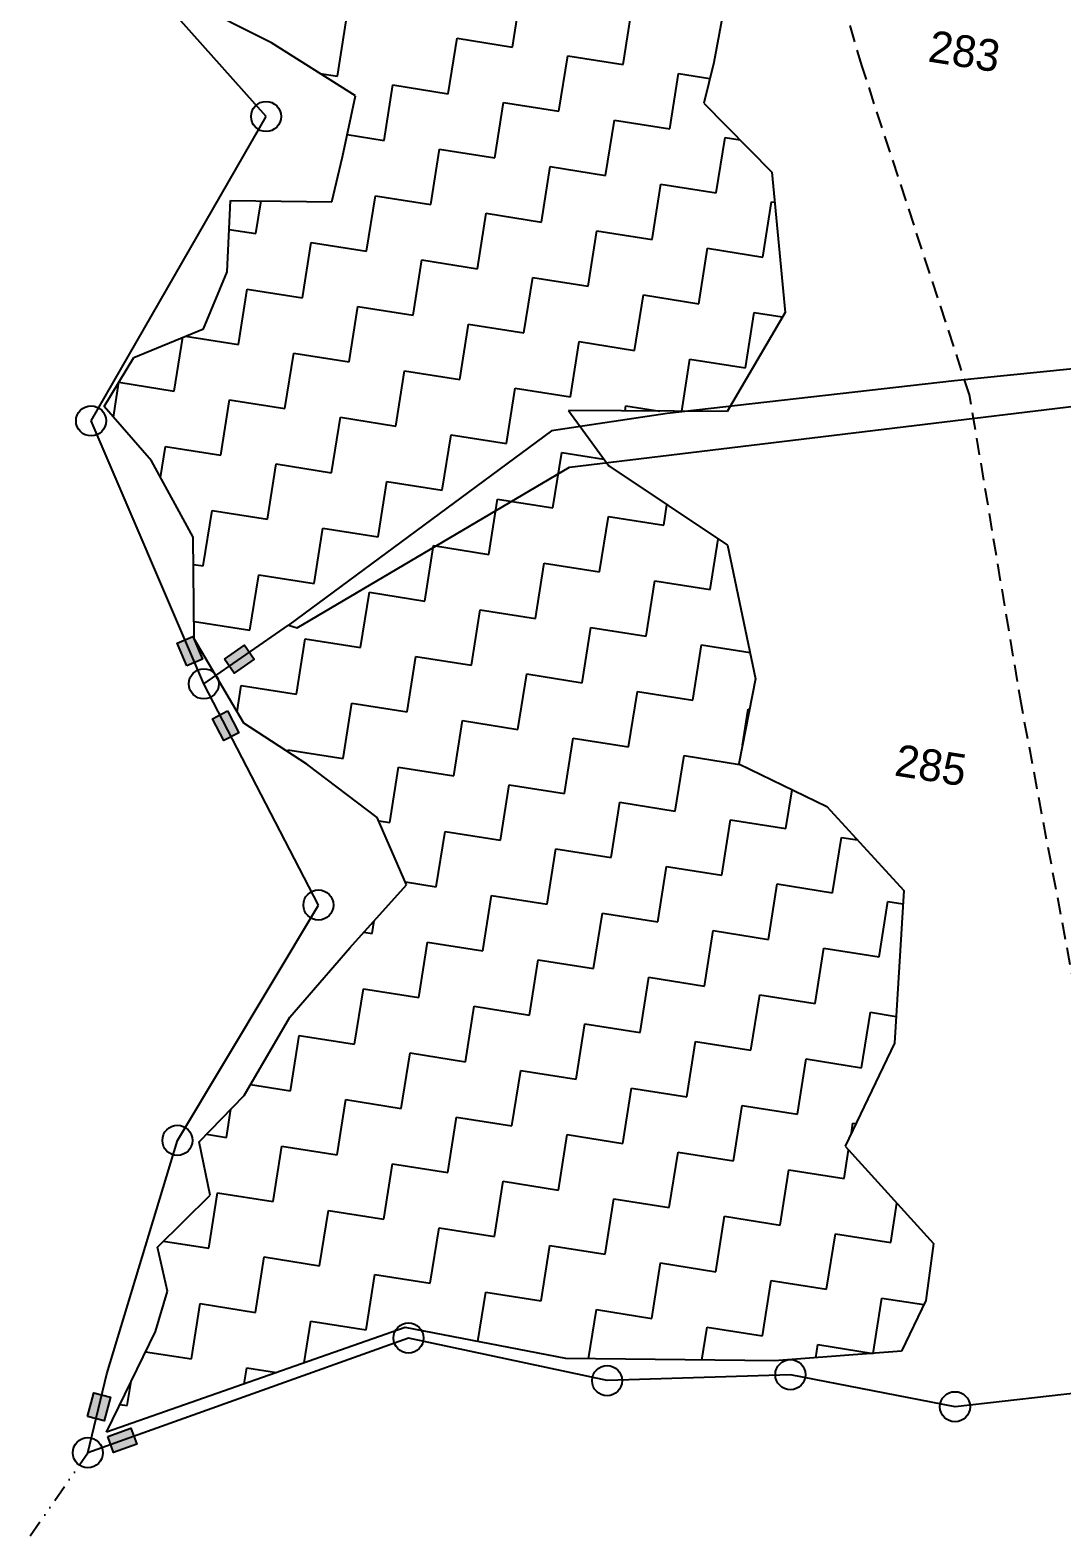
# Model space of a CAD drawing. Header units: metres. Extents: x 318079 to 324759, y 1863980 to 1868406.
# Drawn here: x 322536.6 to 322839.9, y 1863980 to 1864422.4 of the extents above; entities that cross this region are included whole.
import ezdxf

# ---------------------------------------------------------------- set-up
doc = ezdxf.new("R2010")
doc.units = ezdxf.units.M
doc.linetypes.add('DASHED', pattern=[0.75, 0.5, -0.25])
doc.linetypes.add('DIVIDE', pattern=[1.25, 0.5, -0.25, 0, -0.25, 0, -0.25])
for name, color, linetype in [('LINE_FOOTPATH', 1, 'DASHED'), ('POLY_HATCH', 12, 'Continuous'), ('POLY_WATER', 4, 'Continuous'), ('TEXT_PARCEL', 7, 'Continuous'), ('V_BOUND_LINE', 7, 'Continuous'), ('V_DIVIDE_LINE', 7, 'DIVIDE')]:
    doc.layers.add(name, color=color, linetype=linetype)
doc.styles.add('TEXT_MAP', font='')
doc.styles.get('TEXT_MAP').set_extended_font_data('Kruti Dev 050')

msp = doc.modelspace()

# ---------------------------------------------------------------- hatches: boundary and pattern name
for points in [[(322584.43, 1864244.22), (322579.84, 1864242.25), (322582.69, 1864235.62), (322587.28, 1864237.59)], [(322602.48, 1864237.55), (322599.64, 1864241.66), (322593.7, 1864237.55), (322596.55, 1864233.44)], [(322593.51, 1864213.66), (322597.94, 1864215.95), (322594.62, 1864222.37), (322590.18, 1864220.07)], [(322560.19, 1864020.81), (322555.36, 1864022.09), (322553.51, 1864015.12), (322558.34, 1864013.83)], [(322567.93, 1864006.95), (322566.25, 1864011.66), (322559.45, 1864009.23), (322561.13, 1864004.52)]]:
    msp.add_hatch(color=256).paths.add_polyline_path(points)

# ---------------------------------------------------------------- linework, layer by layer
for points in [[(322582.69, 1864235.62), (322579.84, 1864242.25), (322584.43, 1864244.22), (322587.28, 1864237.59)], [(322593.7, 1864237.55), (322599.64, 1864241.66), (322602.48, 1864237.55), (322596.55, 1864233.44)], [(322594.62, 1864222.37), (322597.94, 1864215.95), (322593.51, 1864213.66), (322590.18, 1864220.07)], [(322553.51, 1864015.12), (322555.36, 1864022.09), (322560.19, 1864020.81), (322558.34, 1864013.83)], [(322559.45, 1864009.23), (322566.25, 1864011.66), (322567.93, 1864006.95), (322561.13, 1864004.52)]]:
    msp.add_lwpolyline(points, close=True)
for centre in [(322605.96, 1864396.99), (322554.51, 1864307.58), (322587.67, 1864230.34), (322621.36, 1864165.36), (322579.9, 1864096.22), (322647.82, 1864038.16), (322706.21, 1864025.64), (322760.08, 1864027.39), (322808.47, 1864017.98), (322553.57, 1864004.47)]:
    msp.add_circle(centre, 4.42)
at = {"layer": 'LINE_FOOTPATH', "ltscale": 10}
for p, q in [((322781.17, 1864411.7), (322743.95, 1864538.06)), ((322812.75, 1864315.22), (322781.17, 1864411.7)), ((322828.08, 1864223.63), (322812.75, 1864315.22)), ((322849.29, 1864110.98), (322828.08, 1864223.63))]:
    msp.add_line(p, q, dxfattribs=at)
at = {"layer": 'POLY_HATCH'}
for p, q in [((322748.45, 1864471.15), (322737.55, 1864412.85)), ((322607.53, 1864418.68), (322582.95, 1864430.95)), ((322632.25, 1864403.03), (322607.53, 1864418.68)), ((322737.55, 1864412.85), (322734.65, 1864400.91)), ((322628.42, 1864385.19), (322632.25, 1864403.03)), ((322734.65, 1864400.91), (322754.61, 1864380.65)), ((322625.32, 1864371.94), (322628.42, 1864385.19)), ((322754.61, 1864380.65), (322758.5, 1864339.46)), ((322594.52, 1864351.32), (322595.49, 1864372.3)), ((322595.49, 1864372.3), (322625.32, 1864371.94)), ((322587.52, 1864334.66), (322594.52, 1864351.32)), ((322758.5, 1864339.46), (322741.46, 1864310.3)), ((322567.04, 1864326.17), (322587.52, 1864334.66)), ((322558.38, 1864311.78), (322567.04, 1864326.17)), ((322572.31, 1864295.82), (322558.38, 1864311.78)), ((322741.46, 1864310.3), (322694.85, 1864310.63)), ((322694.85, 1864310.63), (322706.7, 1864294.34)), ((322584.55, 1864273.43), (322572.31, 1864295.82)), ((322706.7, 1864294.34), (322741.63, 1864271.04)), ((322584.85, 1864243.54), (322584.55, 1864273.43)), ((322741.63, 1864271.04), (322749.86, 1864231.84)), ((322599.4, 1864218.77), (322584.85, 1864243.54)), ((322749.86, 1864231.84), (322744.89, 1864206.81)), ((322617.98, 1864206.78), (322599.4, 1864218.77)), ((322638.66, 1864191.09), (322617.98, 1864206.78)), ((322744.89, 1864206.81), (322770.78, 1864194.33)), ((322770.78, 1864194.33), (322793.39, 1864169.62)), ((322647.28, 1864171.29), (322638.66, 1864191.09)), ((322630.59, 1864152.8), (322647.28, 1864171.29)), ((322793.39, 1864169.62), (322790.66, 1864124.79)), ((322612.93, 1864132.46), (322630.59, 1864152.8)), ((322599.55, 1864109.43), (322612.93, 1864132.46)), ((322790.66, 1864124.79), (322776.14, 1864094.56)), ((322586.31, 1864095.76), (322599.55, 1864109.43)), ((322589.54, 1864080.16), (322586.31, 1864095.76)), ((322776.14, 1864094.56), (322802.17, 1864065.96)), ((322574.03, 1864064.85), (322589.54, 1864080.16)), ((322577.02, 1864051.96), (322574.03, 1864064.85)), ((322802.17, 1864065.96), (322799.85, 1864049.22)), ((322573.47, 1864040.12), (322577.02, 1864051.96)), ((322799.85, 1864049.22), (322792.78, 1864034.25)), ((322646.84, 1864041.25), (322559.05, 1864010.55)), ((322559.05, 1864010.55), (322573.47, 1864040.12)), ((322694.07, 1864032.1), (322646.84, 1864041.25)), ((322792.78, 1864034.25), (322755.41, 1864031.44)), ((322755.41, 1864031.44), (322694.07, 1864032.1))]:
    msp.add_line(p, q, dxfattribs=at)
at = {"layer": 'POLY_HATCH', "linetype": 'Continuous'}
for p, q in [((322678.36, 1864417.38), (322680.93, 1864433.66)), ((322710.9, 1864412.23), (322713.48, 1864428.51)), ((322626.97, 1864408.84), (322629.54, 1864425.11)), ((322659.51, 1864403.69), (322662.09, 1864419.96)), ((322662.09, 1864419.96), (322678.36, 1864417.38)), ((322692.06, 1864398.54), (322694.63, 1864414.81)), ((322694.63, 1864414.81), (322710.9, 1864412.23)), ((322621.78, 1864409.66), (322626.97, 1864408.84)), ((322724.6, 1864393.39), (322727.18, 1864409.66)), ((322727.18, 1864409.66), (322736.42, 1864408.19)), ((322640.66, 1864389.99), (322643.24, 1864406.26)), ((322643.24, 1864406.26), (322659.51, 1864403.69)), ((322673.21, 1864384.84), (322675.78, 1864401.11)), ((322675.78, 1864401.11), (322692.06, 1864398.54)), ((322705.75, 1864379.69), (322708.33, 1864395.96)), ((322708.33, 1864395.96), (322724.6, 1864393.39)), ((322629.82, 1864391.71), (322640.66, 1864389.99)), ((322654.36, 1864371.14), (322656.94, 1864387.42)), ((322656.94, 1864387.42), (322673.21, 1864384.84)), ((322738.3, 1864374.54), (322740.87, 1864390.81)), ((322740.87, 1864390.81), (322745.28, 1864390.11)), ((322686.9, 1864365.99), (322689.48, 1864382.26)), ((322689.48, 1864382.26), (322705.75, 1864379.69)), ((322719.45, 1864360.84), (322722.03, 1864377.11)), ((322722.03, 1864377.11), (322738.3, 1864374.54)), ((322602.97, 1864362.6), (322604.49, 1864372.19)), ((322635.51, 1864357.45), (322638.09, 1864373.72)), ((322638.09, 1864373.72), (322654.36, 1864371.14)), ((322751.99, 1864355.69), (322754.57, 1864371.96)), ((322754.57, 1864371.96), (322755.44, 1864371.82)), ((322668.06, 1864352.29), (322670.63, 1864368.57)), ((322670.63, 1864368.57), (322686.9, 1864365.99)), ((322595.1, 1864363.84), (322602.97, 1864362.6)), ((322700.6, 1864347.14), (322703.18, 1864363.42)), ((322703.18, 1864363.42), (322719.45, 1864360.84)), ((322616.66, 1864343.75), (322619.24, 1864360.02)), ((322619.24, 1864360.02), (322635.51, 1864357.45)), ((322733.15, 1864341.99), (322735.72, 1864358.27)), ((322735.72, 1864358.27), (322751.99, 1864355.69)), ((322649.21, 1864338.6), (322651.78, 1864354.87)), ((322651.78, 1864354.87), (322668.06, 1864352.29)), ((322681.75, 1864333.45), (322684.33, 1864349.72)), ((322684.33, 1864349.72), (322700.6, 1864347.14)), ((322597.82, 1864330.05), (322600.39, 1864346.32)), ((322600.39, 1864346.32), (322616.66, 1864343.75)), ((322714.3, 1864328.3), (322716.87, 1864344.57)), ((322716.87, 1864344.57), (322733.15, 1864341.99)), ((322630.36, 1864324.9), (322632.94, 1864341.17)), ((322632.94, 1864341.17), (322649.21, 1864338.6)), ((322746.84, 1864323.14), (322749.42, 1864339.42)), ((322749.42, 1864339.42), (322757.71, 1864338.11)), ((322662.91, 1864319.75), (322665.48, 1864336.02)), ((322665.48, 1864336.02), (322681.75, 1864333.45)), ((322578.97, 1864316.35), (322581.47, 1864332.15)), ((322582.32, 1864332.5), (322597.82, 1864330.05)), ((322695.45, 1864314.6), (322698.03, 1864330.87)), ((322698.03, 1864330.87), (322714.3, 1864328.3)), ((322611.51, 1864311.2), (322614.09, 1864327.48)), ((322614.09, 1864327.48), (322630.36, 1864324.9)), ((322728.15, 1864310.39), (322730.57, 1864325.72)), ((322730.57, 1864325.72), (322746.84, 1864323.14)), ((322644.06, 1864306.05), (322646.63, 1864322.33)), ((322646.63, 1864322.33), (322662.91, 1864319.75)), ((322561.08, 1864308.69), (322562.7, 1864318.93)), ((322562.7, 1864318.93), (322578.97, 1864316.35)), ((322676.6, 1864300.9), (322679.18, 1864317.17)), ((322679.18, 1864317.17), (322695.45, 1864314.6)), ((322592.67, 1864297.51), (322595.24, 1864313.78)), ((322595.24, 1864313.78), (322611.51, 1864311.2)), ((322711.48, 1864310.51), (322711.72, 1864312.02)), ((322711.72, 1864312.02), (322721.74, 1864310.44)), ((322625.21, 1864292.36), (322627.79, 1864308.63)), ((322627.79, 1864308.63), (322644.06, 1864306.05)), ((322657.75, 1864287.2), (322660.33, 1864303.48)), ((322660.33, 1864303.48), (322676.6, 1864300.9)), ((322574.95, 1864290.99), (322576.39, 1864300.08)), ((322576.39, 1864300.08), (322592.67, 1864297.51)), ((322606.36, 1864278.66), (322608.94, 1864294.93)), ((322608.94, 1864294.93), (322625.21, 1864292.36)), ((322690.3, 1864282.05), (322692.88, 1864298.33)), ((322692.88, 1864298.33), (322705.22, 1864296.37)), ((322638.91, 1864273.51), (322641.48, 1864289.78)), ((322641.48, 1864289.78), (322657.75, 1864287.2)), ((322587.51, 1864264.96), (322590.09, 1864281.23)), ((322590.09, 1864281.23), (322606.36, 1864278.66)), ((322671.45, 1864268.36), (322674.03, 1864284.63)), ((322674.03, 1864284.63), (322690.3, 1864282.05)), ((322722.84, 1864276.9), (322723.8, 1864282.93)), ((322704, 1864263.21), (322706.57, 1864279.48)), ((322706.57, 1864279.48), (322722.84, 1864276.9)), ((322620.06, 1864259.81), (322622.63, 1864276.08)), ((322622.63, 1864276.08), (322638.91, 1864273.51)), ((322736.54, 1864258.06), (322738.89, 1864272.86)), ((322652.6, 1864254.66), (322655.18, 1864270.93)), ((322655.18, 1864270.93), (322671.45, 1864268.36)), ((322584.63, 1864265.42), (322587.51, 1864264.96)), ((322685.15, 1864249.51), (322687.72, 1864265.78)), ((322687.72, 1864265.78), (322704, 1864263.21)), ((322601.21, 1864246.11), (322603.79, 1864262.39)), ((322603.79, 1864262.39), (322620.06, 1864259.81)), ((322717.69, 1864244.36), (322720.27, 1864260.63)), ((322720.27, 1864260.63), (322736.54, 1864258.06)), ((322633.76, 1864240.96), (322636.33, 1864257.24)), ((322636.33, 1864257.24), (322652.6, 1864254.66)), ((322666.3, 1864235.81), (322668.88, 1864252.08)), ((322668.88, 1864252.08), (322685.15, 1864249.51)), ((322584.81, 1864247.86), (322584.94, 1864248.69)), ((322584.94, 1864248.69), (322601.21, 1864246.11)), ((322698.85, 1864230.66), (322701.42, 1864246.93)), ((322701.42, 1864246.93), (322717.69, 1864244.36)), ((322614.91, 1864227.27), (322617.48, 1864243.54)), ((322617.48, 1864243.54), (322633.76, 1864240.96)), ((322731.39, 1864225.51), (322733.97, 1864241.78)), ((322733.97, 1864241.78), (322748.25, 1864239.52)), ((322647.45, 1864222.12), (322650.03, 1864238.39)), ((322650.03, 1864238.39), (322666.3, 1864235.81)), ((322680, 1864216.96), (322682.57, 1864233.24)), ((322682.57, 1864233.24), (322698.85, 1864230.66)), ((322597.42, 1864222.14), (322598.64, 1864229.84)), ((322598.64, 1864229.84), (322614.91, 1864227.27)), ((322712.54, 1864211.81), (322715.12, 1864228.09)), ((322715.12, 1864228.09), (322731.39, 1864225.51)), ((322628.6, 1864208.42), (322631.18, 1864224.69)), ((322631.18, 1864224.69), (322647.45, 1864222.12)), ((322661.15, 1864203.27), (322663.73, 1864219.54)), ((322663.73, 1864219.54), (322680, 1864216.96)), ((322745.98, 1864212.3), (322747.66, 1864222.93)), ((322747.66, 1864222.93), (322748.08, 1864222.87)), ((322612.25, 1864210.47), (322612.33, 1864210.99)), ((322612.33, 1864210.99), (322628.6, 1864208.42)), ((322693.69, 1864198.12), (322696.27, 1864214.39)), ((322696.27, 1864214.39), (322712.54, 1864211.81)), ((322642.3, 1864189.57), (322644.88, 1864205.84)), ((322644.88, 1864205.84), (322661.15, 1864203.27)), ((322726.24, 1864192.97), (322728.81, 1864209.24)), ((322728.81, 1864209.24), (322745.09, 1864206.66)), ((322745.09, 1864206.66), (322745.09, 1864206.71)), ((322674.85, 1864184.42), (322677.42, 1864200.69)), ((322677.42, 1864200.69), (322693.69, 1864198.12)), ((322758.78, 1864187.81), (322760.59, 1864199.24)), ((322707.39, 1864179.27), (322709.97, 1864195.54)), ((322709.97, 1864195.54), (322726.24, 1864192.97)), ((322639.1, 1864190.08), (322642.3, 1864189.57)), ((322739.94, 1864174.12), (322742.51, 1864190.39)), ((322742.51, 1864190.39), (322758.78, 1864187.81)), ((322656, 1864170.72), (322658.57, 1864186.99)), ((322658.57, 1864186.99), (322674.85, 1864184.42)), ((322772.48, 1864168.97), (322775.06, 1864185.24)), ((322775.06, 1864185.24), (322779.78, 1864184.49)), ((322688.54, 1864165.57), (322691.12, 1864181.84)), ((322691.12, 1864181.84), (322707.39, 1864179.27)), ((322721.09, 1864160.42), (322723.66, 1864176.69)), ((322723.66, 1864176.69), (322739.94, 1864174.12)), ((322646.9, 1864172.16), (322656, 1864170.72)), ((322753.63, 1864155.27), (322756.21, 1864171.54)), ((322756.21, 1864171.54), (322772.48, 1864168.97)), ((322669.7, 1864151.87), (322672.27, 1864168.15)), ((322672.27, 1864168.15), (322688.54, 1864165.57)), ((322786.18, 1864150.12), (322788.75, 1864166.39)), ((322788.75, 1864166.39), (322793.15, 1864165.69)), ((322702.24, 1864146.72), (322704.82, 1864163)), ((322704.82, 1864163), (322721.09, 1864160.42)), ((322634.74, 1864157.41), (322637.15, 1864157.03)), ((322637.15, 1864157.03), (322637.74, 1864160.72)), ((322734.79, 1864141.57), (322737.36, 1864157.85)), ((322737.36, 1864157.85), (322753.63, 1864155.27)), ((322650.85, 1864138.18), (322653.42, 1864154.45)), ((322653.42, 1864154.45), (322669.7, 1864151.87)), ((322767.33, 1864136.42), (322769.91, 1864152.69)), ((322769.91, 1864152.69), (322786.18, 1864150.12)), ((322683.39, 1864133.03), (322685.97, 1864149.3)), ((322685.97, 1864149.3), (322702.24, 1864146.72)), ((322715.94, 1864127.88), (322718.51, 1864144.15)), ((322718.51, 1864144.15), (322734.79, 1864141.57)), ((322632, 1864124.48), (322634.58, 1864140.75)), ((322634.58, 1864140.75), (322650.85, 1864138.18)), ((322664.54, 1864119.33), (322667.12, 1864135.6)), ((322667.12, 1864135.6), (322683.39, 1864133.03)), ((322748.48, 1864122.72), (322751.06, 1864139)), ((322751.06, 1864139), (322767.33, 1864136.42)), ((322781.03, 1864117.57), (322783.6, 1864133.85)), ((322783.6, 1864133.85), (322791.14, 1864132.65)), ((322613.15, 1864110.78), (322615.73, 1864127.06)), ((322615.73, 1864127.06), (322632, 1864124.48)), ((322697.09, 1864114.18), (322699.67, 1864130.45)), ((322699.67, 1864130.45), (322715.94, 1864127.88)), ((322645.7, 1864105.63), (322648.27, 1864121.91)), ((322648.27, 1864121.91), (322664.54, 1864119.33)), ((322729.63, 1864109.03), (322732.21, 1864125.3)), ((322732.21, 1864125.3), (322748.48, 1864122.72)), ((322762.18, 1864103.88), (322764.75, 1864120.15)), ((322764.75, 1864120.15), (322781.03, 1864117.57)), ((322678.24, 1864100.48), (322680.82, 1864116.75)), ((322680.82, 1864116.75), (322697.09, 1864114.18)), ((322601.41, 1864112.64), (322613.15, 1864110.78)), ((322710.79, 1864095.33), (322713.36, 1864111.6)), ((322713.36, 1864111.6), (322729.63, 1864109.03)), ((322594.3, 1864097.09), (322595.62, 1864105.37)), ((322626.85, 1864091.94), (322629.42, 1864108.21)), ((322629.42, 1864108.21), (322645.7, 1864105.63)), ((322743.33, 1864090.18), (322745.91, 1864106.45)), ((322745.91, 1864106.45), (322762.18, 1864103.88)), ((322659.39, 1864086.78), (322661.97, 1864103.06)), ((322661.97, 1864103.06), (322678.24, 1864100.48)), ((322778, 1864098.42), (322778.45, 1864101.3)), ((322778.45, 1864101.3), (322779.31, 1864101.16)), ((322588.48, 1864098.01), (322594.3, 1864097.09)), ((322691.94, 1864081.63), (322694.51, 1864097.91)), ((322694.51, 1864097.91), (322710.79, 1864095.33)), ((322608, 1864078.24), (322610.58, 1864094.51)), ((322610.58, 1864094.51), (322626.85, 1864091.94)), ((322724.48, 1864076.48), (322727.06, 1864092.76)), ((322727.06, 1864092.76), (322743.33, 1864090.18)), ((322775.88, 1864085.03), (322777.2, 1864093.39)), ((322640.55, 1864073.09), (322643.12, 1864089.36)), ((322643.12, 1864089.36), (322659.39, 1864086.78)), ((322757.03, 1864071.33), (322759.6, 1864087.6)), ((322759.6, 1864087.6), (322775.88, 1864085.03)), ((322673.09, 1864067.94), (322675.67, 1864084.21)), ((322675.67, 1864084.21), (322691.94, 1864081.63)), ((322589.15, 1864064.54), (322591.73, 1864080.81)), ((322591.73, 1864080.81), (322608, 1864078.24)), ((322705.64, 1864062.79), (322708.21, 1864079.06)), ((322708.21, 1864079.06), (322724.48, 1864076.48)), ((322789.57, 1864066.18), (322791.41, 1864077.78)), ((322621.7, 1864059.39), (322624.27, 1864075.66)), ((322624.27, 1864075.66), (322640.55, 1864073.09)), ((322738.18, 1864057.64), (322740.76, 1864073.91)), ((322740.76, 1864073.91), (322757.03, 1864071.33)), ((322654.24, 1864054.24), (322656.82, 1864070.51)), ((322656.82, 1864070.51), (322673.09, 1864067.94)), ((322770.73, 1864052.48), (322773.3, 1864068.76)), ((322773.3, 1864068.76), (322789.57, 1864066.18)), ((322575.85, 1864066.65), (322589.15, 1864064.54)), ((322686.79, 1864049.09), (322689.36, 1864065.36)), ((322689.36, 1864065.36), (322705.64, 1864062.79)), ((322602.85, 1864045.69), (322605.43, 1864061.97)), ((322605.43, 1864061.97), (322621.7, 1864059.39)), ((322719.33, 1864043.94), (322721.91, 1864060.21)), ((322721.91, 1864060.21), (322738.18, 1864057.64)), ((322635.39, 1864040.54), (322637.97, 1864056.82)), ((322637.97, 1864056.82), (322654.24, 1864054.24)), ((322668.21, 1864037.11), (322670.52, 1864051.66)), ((322670.52, 1864051.66), (322686.79, 1864049.09)), ((322751.88, 1864038.79), (322754.45, 1864055.06)), ((322754.45, 1864055.06), (322770.73, 1864052.48)), ((322584, 1864032), (322586.58, 1864048.27)), ((322586.58, 1864048.27), (322602.85, 1864045.69)), ((322700.77, 1864032.03), (322703.06, 1864046.51)), ((322703.06, 1864046.51), (322719.33, 1864043.94)), ((322784.42, 1864033.64), (322787, 1864049.91)), ((322787, 1864049.91), (322799.26, 1864047.97)), ((322617.18, 1864030.88), (322619.12, 1864043.12)), ((322619.12, 1864043.12), (322635.39, 1864040.54)), ((322734.07, 1864031.67), (322735.6, 1864041.36)), ((322735.6, 1864041.36), (322751.88, 1864038.79)), ((322570.55, 1864034.13), (322584, 1864032)), ((322767.54, 1864032.35), (322768.15, 1864036.21)), ((322768.15, 1864036.21), (322784.42, 1864033.64)), ((322599.53, 1864024.7), (322600.27, 1864029.42)), ((322600.27, 1864029.42), (322609.05, 1864028.03)), ((322565.15, 1864018.3), (322566.27, 1864025.35)), ((322563, 1864018.64), (322565.15, 1864018.3))]:
    msp.add_line(p, q, dxfattribs=at)
at = {"layer": 'POLY_WATER'}
for p, q in [((322893.18, 1864328), (322808.29, 1864319.31)), ((322808.29, 1864319.31), (322723.86, 1864309.76)), ((322695.12, 1864293.97), (322859.96, 1864313.87)), ((322723.86, 1864309.76), (322689.83, 1864304.68)), ((322689.83, 1864304.68), (322612.58, 1864247.58)), ((322615.1, 1864246.8), (322695.12, 1864293.97)), ((322612.58, 1864247.58), (322615.1, 1864246.8))]:
    msp.add_line(p, q, dxfattribs=at)
at = {"layer": 'V_BOUND_LINE'}
for p, q in [((322605.96, 1864396.99), (322554.9, 1864454.41)), ((322554.51, 1864307.58), (322605.96, 1864396.99)), ((322587.67, 1864230.34), (322554.51, 1864307.58)), ((322587.67, 1864230.34), (322612.58, 1864247.58)), ((322621.36, 1864165.36), (322587.67, 1864230.34)), ((322579.9, 1864096.22), (322621.36, 1864165.36)), ((322559.2, 1864027.61), (322579.9, 1864096.22)), ((322647.82, 1864038.16), (322553.57, 1864004.47)), ((322706.21, 1864025.64), (322647.82, 1864038.16)), ((322553.57, 1864004.47), (322559.2, 1864027.61)), ((322760.08, 1864027.39), (322706.21, 1864025.64)), ((322808.47, 1864017.98), (322760.08, 1864027.39)), ((322867.15, 1864024.53), (322808.47, 1864017.98))]:
    msp.add_line(p, q, dxfattribs=at)
at = {"layer": 'V_DIVIDE_LINE', "ltscale": 10}
msp.add_line((322536.6, 1863980.04), (322553.57, 1864004.47), dxfattribs=at)

# ---------------------------------------------------------------- texts
at = {"layer": 'TEXT_PARCEL', "style": 'TEXT_MAP'}
for s, p in [('283', (322800.24, 1864413.2)), ('285', (322790.36, 1864203.45))]:
    msp.add_text(s, height=9.34, rotation=351.0062, dxfattribs=at).set_placement(p)

doc.saveas('drawing.dxf')
